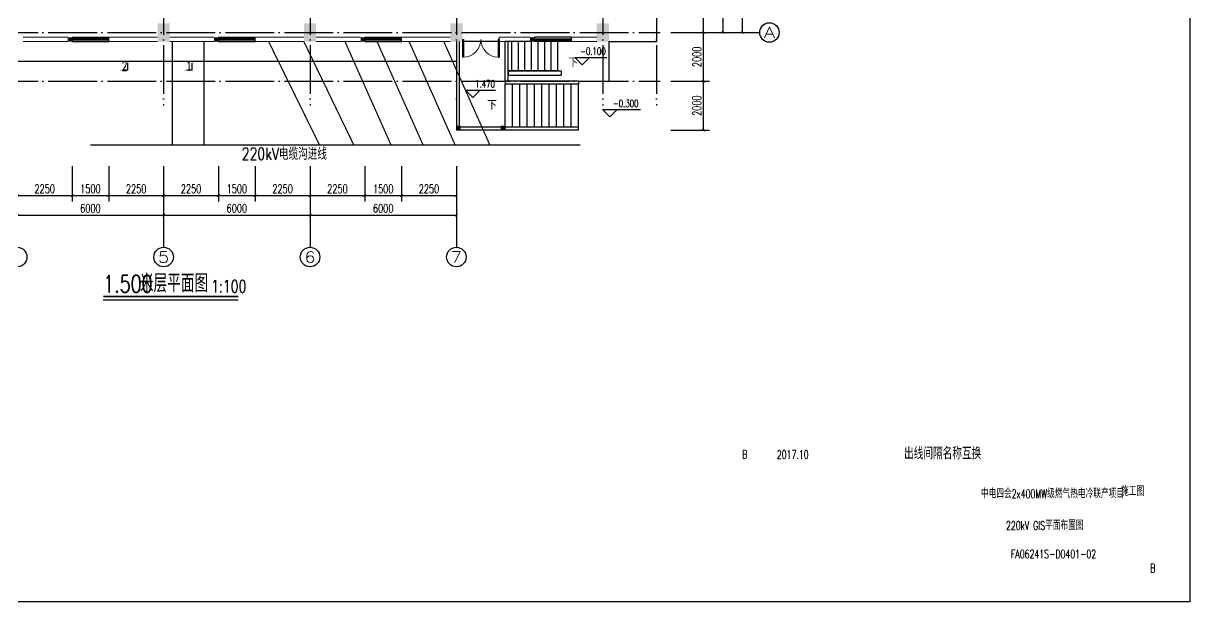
# Model space of a CAD drawing. Extents: x -61205 to 26665, y -81742 to 98141.
# Drawn here: x -24909 to 22895, y 38741 to 62445 of the extents above; entities that cross this region are included whole.
import ezdxf
from ezdxf.enums import TextEntityAlignment as Align

# ---------------------------------------------------------------- set-up
doc = ezdxf.new("R2010")
doc.units = 0
doc.header["$LTSCALE"] = 1000
doc.header["$MEASUREMENT"] = 0
for name, pattern in [('CENTER', [2, 1.25, -0.25, 0.25, -0.25]), ('DASH', [0.35, 0.25, -0.1]), ('DOTE', [2.42, 2, -0.2, 0.02, -0.2])]:
    doc.linetypes.add(name, pattern=pattern)
doc.layers.get('0').update_dxf_attribs({"linetype": 'CONTINUOUS'})
doc.layers.get('DEFPOINTS').update_dxf_attribs({"linetype": 'CONTINUOUS'})
for name, color, linetype in [('01', 7, 'CONTINUOUS'), ('08', 1, 'CONTINUOUS'), ('1', 7, 'CONTINUOUS'), ('11', 6, 'CONTINUOUS'), ('3T_WOOD', 21, 'CONTINUOUS'), ('AXIS', 3, 'CONTINUOUS'), ('AXIS_TEXT', 7, 'CONTINUOUS'), ('COLUMN', 7, 'CONTINUOUS'), ('DIM_ELEV', 3, 'CONTINUOUS'), ('DIM_SYMB', 3, 'CONTINUOUS'), ('DOTE', 7, 'CENTER'), ('G-进线', 3, 'CONTINUOUS'), ('HQ', 7, 'CONTINUOUS'), ('PUB_DIM', 3, 'CONTINUOUS'), ('PUB_TEXT', 7, 'CONTINUOUS'), ('stair', 2, 'CONTINUOUS'), ('WINDOW', 7, 'CONTINUOUS')]:
    doc.layers.add(name, color=color, linetype=linetype)
doc.layers.add('WALL', color=9, linetype='CONTINUOUS', lineweight=13)
doc.styles.add('_TCH_AXIS', font='geditxt.shx', dxfattribs={"bigfont": 'dxt.shx'})
doc.styles.add('_TCH_DIM', font='geditxt.shx', dxfattribs={"bigfont": 'dxt.shx'})
doc.styles.add('DIM_FONT', font='geditxt.shx', dxfattribs={"width": 0.7, "bigfont": 'hzfs_1.shx'})
doc.styles.add('DXT', font='geditxt.shx', dxfattribs={"width": 0.72, "bigfont": 'hzfs_1.shx'})
doc.styles.add('HZ', font='geditxt.shx', dxfattribs={"width": 0.75, "bigfont": 'hzfs_1.shx'})
doc.styles.add('intecad', font='geditxt.shx', dxfattribs={"width": 0.667, "bigfont": 'hzfs_1.shx'})
doc.dimstyles.new('_TCH_ARCH&&100', dxfattribs={"dimtxt": 350, "dimasz": 100, "dimexe": 250, "dimexo": 300, "dimgap": 100, "dimtad": 1, "dimdec": 0, "dimzin": 0, "dimdsep": 46, "dimtxsty": 'DIM_FONT', "dimblk": 'ARCHTICK', "dimcen": 0.09, "dimclrt": 7, "dimazin": 2, "dimtfac": 1, "dimtdec": 0, "dimtix": 1, "dimtmove": 2, "dimatfit": 3, "dimfxl": 1, "dimtolj": 1, "dimtzin": 0, "dimarcsym": 0})

# ---------------------------------------------------------------- blocks, each defined once
blk = doc.blocks.new('_ArchTick')
at = {"color": 0, "linetype": 'ByBlock', "const_width": 0.4}
blk.add_lwpolyline([(-0.5, -0.5), (0.5, 0.5)], dxfattribs=at)
blk = doc.blocks.new('*D250')
at = {"layer": 'AXIS', "color": 0, "lineweight": -2, "transparency": 16777216}
for p, q in [((-25159, 56596), (-25159, 54337)), ((-19159, 56596), (-19159, 54337)), ((-25159, 54587), (-19159, 54587))]:
    blk.add_line(p, q, dxfattribs=at)
at = {"layer": 'DEFPOINTS', "color": 0, "transparency": 16777216}
for p in [(-25159, 56896), (-19159, 56896), (-19159, 54587)]:
    blk.add_point(p, dxfattribs=at)
at = {"layer": 'AXIS', "color": 0, "lineweight": -2, "transparency": 16777216, "xscale": 100, "yscale": 100, "zscale": 100, "rotation": 180}
blk.add_blockref('_ArchTick', (-25159, 54587), dxfattribs=at)
at = {"layer": 'AXIS', "color": 0, "lineweight": -2, "transparency": 16777216, "xscale": 100, "yscale": 100, "zscale": 100}
blk.add_blockref('_ArchTick', (-19159, 54587), dxfattribs=at)
at = {"layer": 'AXIS', "color": 7, "transparency": 16777216, "insert": (-22159, 54862), "char_height": 350, "attachment_point": 5, "style": 'DIM_FONT'}
blk.add_mtext('\\A1;6000', dxfattribs=at)
blk = doc.blocks.new('*D251')
at = {"layer": 'AXIS', "color": 0, "lineweight": -2, "transparency": 16777216}
for p, q in [((-19159, 56596), (-19159, 54337)), ((-13159, 56596), (-13159, 54337)), ((-19159, 54587), (-13159, 54587))]:
    blk.add_line(p, q, dxfattribs=at)
at = {"layer": 'DEFPOINTS', "color": 0, "transparency": 16777216}
for p in [(-19159, 56896), (-13159, 56896), (-13159, 54587)]:
    blk.add_point(p, dxfattribs=at)
at = {"layer": 'AXIS', "color": 0, "lineweight": -2, "transparency": 16777216, "xscale": 100, "yscale": 100, "zscale": 100, "rotation": 180}
blk.add_blockref('_ArchTick', (-19159, 54587), dxfattribs=at)
at = {"layer": 'AXIS', "color": 0, "lineweight": -2, "transparency": 16777216, "xscale": 100, "yscale": 100, "zscale": 100}
blk.add_blockref('_ArchTick', (-13159, 54587), dxfattribs=at)
at = {"layer": 'AXIS', "color": 7, "transparency": 16777216, "insert": (-16159, 54862), "char_height": 350, "attachment_point": 5, "style": 'DIM_FONT'}
blk.add_mtext('\\A1;6000', dxfattribs=at)
blk = doc.blocks.new('*D252')
at = {"layer": 'AXIS', "color": 0, "lineweight": -2, "transparency": 16777216}
for p, q in [((-13159, 56596), (-13159, 54337)), ((-7159, 56596), (-7159, 54337)), ((-13159, 54587), (-7159, 54587))]:
    blk.add_line(p, q, dxfattribs=at)
at = {"layer": 'DEFPOINTS', "color": 0, "transparency": 16777216}
for p in [(-13159, 56896), (-7159, 56896), (-7159, 54587)]:
    blk.add_point(p, dxfattribs=at)
at = {"layer": 'AXIS', "color": 0, "lineweight": -2, "transparency": 16777216, "xscale": 100, "yscale": 100, "zscale": 100, "rotation": 180}
blk.add_blockref('_ArchTick', (-13159, 54587), dxfattribs=at)
at = {"layer": 'AXIS', "color": 0, "lineweight": -2, "transparency": 16777216, "xscale": 100, "yscale": 100, "zscale": 100}
blk.add_blockref('_ArchTick', (-7159, 54587), dxfattribs=at)
at = {"layer": 'AXIS', "color": 7, "transparency": 16777216, "insert": (-10159, 54862), "char_height": 350, "attachment_point": 5, "style": 'DIM_FONT'}
blk.add_mtext('\\A1;6000', dxfattribs=at)
blk = doc.blocks.new('*D262')
at = {"layer": 'AXIS', "color": 0, "lineweight": -2, "transparency": 16777216}
for p, q in [((1631, 60070), (3221, 60070)), ((2971, 58070), (2971, 60070)), ((1631, 58070), (3221, 58070))]:
    blk.add_line(p, q, dxfattribs=at)
at = {"layer": 'DEFPOINTS', "color": 0, "transparency": 16777216}
for p in [(1331, 60070), (2971, 60070), (1331, 58070)]:
    blk.add_point(p, dxfattribs=at)
at = {"layer": 'AXIS', "color": 0, "lineweight": -2, "transparency": 16777216, "xscale": 100, "yscale": 100, "zscale": 100}
for p, rotation in [((2971, 60070), 90), ((2971, 58070), 270)]:
    blk.add_blockref('_ArchTick', p, dxfattribs=dict(at, rotation=rotation))
at = {"layer": 'AXIS', "color": 7, "transparency": 16777216, "insert": (2696, 59070), "char_height": 350, "attachment_point": 5, "rotation": 90, "style": 'DIM_FONT'}
blk.add_mtext('\\A1;2000', dxfattribs=at)
blk = doc.blocks.new('*D263')
at = {"layer": 'AXIS', "color": 0, "lineweight": -2, "transparency": 16777216}
for p, q in [((1631, 62070), (3221, 62070)), ((2971, 60070), (2971, 62070)), ((1631, 60070), (3221, 60070))]:
    blk.add_line(p, q, dxfattribs=at)
at = {"layer": 'DEFPOINTS', "color": 0, "transparency": 16777216}
for p in [(1331, 62070), (2971, 62070), (1331, 60070)]:
    blk.add_point(p, dxfattribs=at)
at = {"layer": 'AXIS', "color": 0, "lineweight": -2, "transparency": 16777216, "xscale": 100, "yscale": 100, "zscale": 100}
for p, rotation in [((2971, 62070), 90), ((2971, 60070), 270)]:
    blk.add_blockref('_ArchTick', p, dxfattribs=dict(at, rotation=rotation))
at = {"layer": 'AXIS', "color": 7, "transparency": 16777216, "insert": (2696, 61070), "char_height": 350, "attachment_point": 5, "rotation": 90, "style": 'DIM_FONT'}
blk.add_mtext('\\A1;2000', dxfattribs=at)
blk = doc.blocks.new('*D264')
at = {"layer": 'AXIS', "color": 0, "lineweight": -2, "transparency": 16777216}
for p, q in [((1631, 65770), (3221, 65770)), ((2971, 62070), (2971, 65770)), ((1631, 62070), (3221, 62070))]:
    blk.add_line(p, q, dxfattribs=at)
at = {"layer": 'DEFPOINTS', "color": 0, "transparency": 16777216}
for p in [(1331, 65770), (2971, 65770), (1331, 62070)]:
    blk.add_point(p, dxfattribs=at)
at = {"layer": 'AXIS', "color": 0, "lineweight": -2, "transparency": 16777216, "xscale": 100, "yscale": 100, "zscale": 100}
for p, rotation in [((2971, 65770), 90), ((2971, 62070), 270)]:
    blk.add_blockref('_ArchTick', p, dxfattribs=dict(at, rotation=rotation))
at = {"layer": 'AXIS', "color": 7, "transparency": 16777216, "insert": (2696, 63920), "char_height": 350, "attachment_point": 5, "rotation": 90, "style": 'DIM_FONT'}
blk.add_mtext('\\A1;3700', dxfattribs=at)
blk = doc.blocks.new('*D268')
at = {"layer": 'AXIS', "color": 0, "lineweight": -2, "transparency": 16777216}
for p, q in [((2777, 73070), (4021, 73070)), ((3771, 62070), (3771, 73070)), ((2777, 62070), (4021, 62070))]:
    blk.add_line(p, q, dxfattribs=at)
at = {"layer": 'DEFPOINTS', "color": 0, "transparency": 16777216}
for p in [(2477, 73070), (3771, 73070), (2477, 62070)]:
    blk.add_point(p, dxfattribs=at)
at = {"layer": 'AXIS', "color": 0, "lineweight": -2, "transparency": 16777216, "xscale": 100, "yscale": 100, "zscale": 100}
for p, rotation in [((3771, 73070), 90), ((3771, 62070), 270)]:
    blk.add_blockref('_ArchTick', p, dxfattribs=dict(at, rotation=rotation))
at = {"layer": 'AXIS', "color": 7, "transparency": 16777216, "insert": (3496, 67570), "char_height": 350, "attachment_point": 5, "rotation": 90, "style": 'DIM_FONT'}
blk.add_mtext('\\A1;11000', dxfattribs=at)
blk = doc.blocks.new('*D285')
at = {"layer": 'AXIS', "color": 0, "lineweight": -2, "transparency": 16777216}
for p, q in [((-25159, 56596), (-25159, 55137)), ((-22909, 56596), (-22909, 55137)), ((-25159, 55387), (-22909, 55387))]:
    blk.add_line(p, q, dxfattribs=at)
at = {"layer": 'DEFPOINTS', "color": 0, "transparency": 16777216}
for p in [(-25159, 56896), (-22909, 56896), (-22909, 55387)]:
    blk.add_point(p, dxfattribs=at)
at = {"layer": 'AXIS', "color": 0, "lineweight": -2, "transparency": 16777216, "xscale": 100, "yscale": 100, "zscale": 100, "rotation": 180}
blk.add_blockref('_ArchTick', (-25159, 55387), dxfattribs=at)
at = {"layer": 'AXIS', "color": 0, "lineweight": -2, "transparency": 16777216, "xscale": 100, "yscale": 100, "zscale": 100}
blk.add_blockref('_ArchTick', (-22909, 55387), dxfattribs=at)
at = {"layer": 'AXIS', "color": 7, "transparency": 16777216, "insert": (-24034, 55662), "char_height": 350, "attachment_point": 5, "style": 'DIM_FONT'}
blk.add_mtext('\\A1;2250', dxfattribs=at)
blk = doc.blocks.new('*D286')
at = {"layer": 'AXIS', "color": 0, "lineweight": -2, "transparency": 16777216}
for p, q in [((-22909, 56596), (-22909, 55137)), ((-21409, 56596), (-21409, 55137)), ((-22909, 55387), (-21409, 55387))]:
    blk.add_line(p, q, dxfattribs=at)
at = {"layer": 'DEFPOINTS', "color": 0, "transparency": 16777216}
for p in [(-22909, 56896), (-21409, 56896), (-21409, 55387)]:
    blk.add_point(p, dxfattribs=at)
at = {"layer": 'AXIS', "color": 0, "lineweight": -2, "transparency": 16777216, "xscale": 100, "yscale": 100, "zscale": 100, "rotation": 180}
blk.add_blockref('_ArchTick', (-22909, 55387), dxfattribs=at)
at = {"layer": 'AXIS', "color": 0, "lineweight": -2, "transparency": 16777216, "xscale": 100, "yscale": 100, "zscale": 100}
blk.add_blockref('_ArchTick', (-21409, 55387), dxfattribs=at)
at = {"layer": 'AXIS', "color": 7, "transparency": 16777216, "insert": (-22159, 55662), "char_height": 350, "attachment_point": 5, "style": 'DIM_FONT'}
blk.add_mtext('\\A1;1500', dxfattribs=at)
blk = doc.blocks.new('*D287')
at = {"layer": 'AXIS', "color": 0, "lineweight": -2, "transparency": 16777216}
for p, q in [((-21409, 56596), (-21409, 55137)), ((-19159, 56596), (-19159, 55137)), ((-21409, 55387), (-19159, 55387))]:
    blk.add_line(p, q, dxfattribs=at)
at = {"layer": 'DEFPOINTS', "color": 0, "transparency": 16777216}
for p in [(-21409, 56896), (-19159, 56896), (-19159, 55387)]:
    blk.add_point(p, dxfattribs=at)
at = {"layer": 'AXIS', "color": 0, "lineweight": -2, "transparency": 16777216, "xscale": 100, "yscale": 100, "zscale": 100, "rotation": 180}
blk.add_blockref('_ArchTick', (-21409, 55387), dxfattribs=at)
at = {"layer": 'AXIS', "color": 0, "lineweight": -2, "transparency": 16777216, "xscale": 100, "yscale": 100, "zscale": 100}
blk.add_blockref('_ArchTick', (-19159, 55387), dxfattribs=at)
at = {"layer": 'AXIS', "color": 7, "transparency": 16777216, "insert": (-20284, 55662), "char_height": 350, "attachment_point": 5, "style": 'DIM_FONT'}
blk.add_mtext('\\A1;2250', dxfattribs=at)
blk = doc.blocks.new('*D288')
at = {"layer": 'AXIS', "color": 0, "lineweight": -2, "transparency": 16777216}
for p, q in [((-19159, 56596), (-19159, 55137)), ((-16909, 56596), (-16909, 55137)), ((-19159, 55387), (-16909, 55387))]:
    blk.add_line(p, q, dxfattribs=at)
at = {"layer": 'DEFPOINTS', "color": 0, "transparency": 16777216}
for p in [(-19159, 56896), (-16909, 56896), (-16909, 55387)]:
    blk.add_point(p, dxfattribs=at)
at = {"layer": 'AXIS', "color": 0, "lineweight": -2, "transparency": 16777216, "xscale": 100, "yscale": 100, "zscale": 100, "rotation": 180}
blk.add_blockref('_ArchTick', (-19159, 55387), dxfattribs=at)
at = {"layer": 'AXIS', "color": 0, "lineweight": -2, "transparency": 16777216, "xscale": 100, "yscale": 100, "zscale": 100}
blk.add_blockref('_ArchTick', (-16909, 55387), dxfattribs=at)
at = {"layer": 'AXIS', "color": 7, "transparency": 16777216, "insert": (-18034, 55662), "char_height": 350, "attachment_point": 5, "style": 'DIM_FONT'}
blk.add_mtext('\\A1;2250', dxfattribs=at)
blk = doc.blocks.new('*D289')
at = {"layer": 'AXIS', "color": 0, "lineweight": -2, "transparency": 16777216}
for p, q in [((-16909, 56596), (-16909, 55137)), ((-15409, 56596), (-15409, 55137)), ((-16909, 55387), (-15409, 55387))]:
    blk.add_line(p, q, dxfattribs=at)
at = {"layer": 'DEFPOINTS', "color": 0, "transparency": 16777216}
for p in [(-16909, 56896), (-15409, 56896), (-15409, 55387)]:
    blk.add_point(p, dxfattribs=at)
at = {"layer": 'AXIS', "color": 0, "lineweight": -2, "transparency": 16777216, "xscale": 100, "yscale": 100, "zscale": 100, "rotation": 180}
blk.add_blockref('_ArchTick', (-16909, 55387), dxfattribs=at)
at = {"layer": 'AXIS', "color": 0, "lineweight": -2, "transparency": 16777216, "xscale": 100, "yscale": 100, "zscale": 100}
blk.add_blockref('_ArchTick', (-15409, 55387), dxfattribs=at)
at = {"layer": 'AXIS', "color": 7, "transparency": 16777216, "insert": (-16159, 55662), "char_height": 350, "attachment_point": 5, "style": 'DIM_FONT'}
blk.add_mtext('\\A1;1500', dxfattribs=at)
blk = doc.blocks.new('*D290')
at = {"layer": 'AXIS', "color": 0, "lineweight": -2, "transparency": 16777216}
for p, q in [((-15409, 56596), (-15409, 55137)), ((-13159, 56596), (-13159, 55137)), ((-15409, 55387), (-13159, 55387))]:
    blk.add_line(p, q, dxfattribs=at)
at = {"layer": 'DEFPOINTS', "color": 0, "transparency": 16777216}
for p in [(-15409, 56896), (-13159, 56896), (-13159, 55387)]:
    blk.add_point(p, dxfattribs=at)
at = {"layer": 'AXIS', "color": 0, "lineweight": -2, "transparency": 16777216, "xscale": 100, "yscale": 100, "zscale": 100, "rotation": 180}
blk.add_blockref('_ArchTick', (-15409, 55387), dxfattribs=at)
at = {"layer": 'AXIS', "color": 0, "lineweight": -2, "transparency": 16777216, "xscale": 100, "yscale": 100, "zscale": 100}
blk.add_blockref('_ArchTick', (-13159, 55387), dxfattribs=at)
at = {"layer": 'AXIS', "color": 7, "transparency": 16777216, "insert": (-14284, 55662), "char_height": 350, "attachment_point": 5, "style": 'DIM_FONT'}
blk.add_mtext('\\A1;2250', dxfattribs=at)
blk = doc.blocks.new('*D291')
at = {"layer": 'AXIS', "color": 0, "lineweight": -2, "transparency": 16777216}
for p, q in [((-13159, 56596), (-13159, 55137)), ((-10909, 56596), (-10909, 55137)), ((-13159, 55387), (-10909, 55387))]:
    blk.add_line(p, q, dxfattribs=at)
at = {"layer": 'DEFPOINTS', "color": 0, "transparency": 16777216}
for p in [(-13159, 56896), (-10909, 56896), (-10909, 55387)]:
    blk.add_point(p, dxfattribs=at)
at = {"layer": 'AXIS', "color": 0, "lineweight": -2, "transparency": 16777216, "xscale": 100, "yscale": 100, "zscale": 100, "rotation": 180}
blk.add_blockref('_ArchTick', (-13159, 55387), dxfattribs=at)
at = {"layer": 'AXIS', "color": 0, "lineweight": -2, "transparency": 16777216, "xscale": 100, "yscale": 100, "zscale": 100}
blk.add_blockref('_ArchTick', (-10909, 55387), dxfattribs=at)
at = {"layer": 'AXIS', "color": 7, "transparency": 16777216, "insert": (-12034, 55662), "char_height": 350, "attachment_point": 5, "style": 'DIM_FONT'}
blk.add_mtext('\\A1;2250', dxfattribs=at)
blk = doc.blocks.new('*D292')
at = {"layer": 'AXIS', "color": 0, "lineweight": -2, "transparency": 16777216}
for p, q in [((-10909, 56596), (-10909, 55137)), ((-9409, 56596), (-9409, 55137)), ((-10909, 55387), (-9409, 55387))]:
    blk.add_line(p, q, dxfattribs=at)
at = {"layer": 'DEFPOINTS', "color": 0, "transparency": 16777216}
for p in [(-10909, 56896), (-9409, 56896), (-9409, 55387)]:
    blk.add_point(p, dxfattribs=at)
at = {"layer": 'AXIS', "color": 0, "lineweight": -2, "transparency": 16777216, "xscale": 100, "yscale": 100, "zscale": 100, "rotation": 180}
blk.add_blockref('_ArchTick', (-10909, 55387), dxfattribs=at)
at = {"layer": 'AXIS', "color": 0, "lineweight": -2, "transparency": 16777216, "xscale": 100, "yscale": 100, "zscale": 100}
blk.add_blockref('_ArchTick', (-9409, 55387), dxfattribs=at)
at = {"layer": 'AXIS', "color": 7, "transparency": 16777216, "insert": (-10159, 55662), "char_height": 350, "attachment_point": 5, "style": 'DIM_FONT'}
blk.add_mtext('\\A1;1500', dxfattribs=at)
blk = doc.blocks.new('*D293')
at = {"layer": 'AXIS', "color": 0, "lineweight": -2, "transparency": 16777216}
for p, q in [((-9409, 56596), (-9409, 55137)), ((-7159, 56596), (-7159, 55137)), ((-9409, 55387), (-7159, 55387))]:
    blk.add_line(p, q, dxfattribs=at)
at = {"layer": 'DEFPOINTS', "color": 0, "transparency": 16777216}
for p in [(-9409, 56896), (-7159, 56896), (-7159, 55387)]:
    blk.add_point(p, dxfattribs=at)
at = {"layer": 'AXIS', "color": 0, "lineweight": -2, "transparency": 16777216, "xscale": 100, "yscale": 100, "zscale": 100, "rotation": 180}
blk.add_blockref('_ArchTick', (-9409, 55387), dxfattribs=at)
at = {"layer": 'AXIS', "color": 0, "lineweight": -2, "transparency": 16777216, "xscale": 100, "yscale": 100, "zscale": 100}
blk.add_blockref('_ArchTick', (-7159, 55387), dxfattribs=at)
at = {"layer": 'AXIS', "color": 7, "transparency": 16777216, "insert": (-8284, 55662), "char_height": 350, "attachment_point": 5, "style": 'DIM_FONT'}
blk.add_mtext('\\A1;2250', dxfattribs=at)
blk = doc.blocks.new('*D295')
at = {"layer": 'AXIS', "color": 0, "lineweight": -2, "transparency": 16777216}
for p, q in [((3577, 79070), (4821, 79070)), ((4571, 62070), (4571, 79070)), ((3577, 62070), (4821, 62070))]:
    blk.add_line(p, q, dxfattribs=at)
at = {"layer": 'DEFPOINTS', "color": 0, "transparency": 16777216}
for p in [(3277, 79070), (4571, 79070), (3277, 62070)]:
    blk.add_point(p, dxfattribs=at)
at = {"layer": 'AXIS', "color": 0, "lineweight": -2, "transparency": 16777216, "xscale": 100, "yscale": 100, "zscale": 100}
for p, rotation in [((4571, 79070), 90), ((4571, 62070), 270)]:
    blk.add_blockref('_ArchTick', p, dxfattribs=dict(at, rotation=rotation))
at = {"layer": 'AXIS', "color": 7, "transparency": 16777216, "insert": (4296, 70570), "char_height": 350, "attachment_point": 5, "rotation": 90, "style": 'DIM_FONT'}
blk.add_mtext('\\A1;17000', dxfattribs=at)
blk = doc.blocks.new('_FZH')
blk.add_solid([(-0.5, -0.5), (0.5, -0.5), (-0.5, 0.5), (0.5, 0.5)])
blk = doc.blocks.new('$DorLib2D$00000002')
for p, q in [((-0.5, 0), (-0.5, 0.4875)), ((-0.475, 0.4875), (-0.5, 0.4875)), ((-0.475, 0), (-0.475, 0.4875)), ((0.475, 0), (0.475, 0.4875)), ((0.475, 0.4875), (0.5, 0.4875)), ((0.5, 0), (0.5, 0.4875)), ((-0.5, 0), (-0.475, 0)), ((0.5, 0), (0.475, 0))]:
    blk.add_line(p, q)
at = {"lineweight": 13}
for centre, start, end in [((-0.4875, 0), 0, 88.53072), ((0.4875, 0), 91.46928, 180)]:
    blk.add_arc(centre, 0.4875, start, end, dxfattribs=at)
blk = doc.blocks.new('$WINLIB2D$00000001')
at = {"color": 0}
for points in [[(-0.5, 0.5), (-0.5, -0.5)], [(-0.5, 0.5), (0.5, 0.5)], [(0.5, -0.5), (0.5, 0.5)], [(0.5, 0.167), (-0.5, 0.167)], [(0.5, -0.167), (-0.5, -0.167)], [(-0.5, -0.5), (0.5, -0.5)]]:
    blk.add_lwpolyline(points, dxfattribs=at)

msp = doc.modelspace()

# ---------------------------------------------------------------- linework, layer by layer
msp.add_lwpolyline([(-61205.436, 98140.793), (22894.564, 98140.793), (22894.564, 38740.793), (-61205.436, 38740.793)], close=True)
msp.add_lwpolyline([(-22160.594, 57463.835), (-2080.453, 57463.835)])
at = {"layer": '01'}
for p, q in [((1041.046, 73069.683), (1041.046, 61694.683)), ((-5158.954, 60069.683), (-5158.954, 61694.683)), ((-5038.954, 60069.683), (-5038.954, 61694.683)), ((-908.954, 61694.683), (-908.954, 60069.683)), ((-908.954, 61694.683), (1041.046, 61694.683)), ((-2158.954, 60069.683), (-908.954, 60069.683))]:
    msp.add_line(p, q, dxfattribs=at)
at = {"layer": '08', "color": 7}
for p, q in [((-20620.278, 60525.812, -0.001), (-20620.278, 60819.749, 0.014)), ((-17984.763, 60525.812, -0.001), (-17984.763, 60819.749, 0.014)), ((-20620.278, 60525.812, -0.001), (-20801.279, 60525.812, -0.001)), ((-17984.763, 60525.812, -0.001), (-18165.764, 60525.812, -0.001))]:
    msp.add_line(p, q, dxfattribs=at)
for points in [[(-20801.279, 60550.812, -0.001), (-20801.279, 60500.812, -0.001), (-20951.279, 60525.812, -0.001)], [(-18165.764, 60550.812, -0.001), (-18165.764, 60500.812, -0.001), (-18315.764, 60525.812, -0.001)]]:
    msp.add_solid(points, dxfattribs=at)
at = {"layer": '3T_WOOD'}
msp.add_lwpolyline([(-34658.954, 60894.683), (-7158.954, 60894.683)], dxfattribs=at)
at = {"layer": 'AXIS'}
for p, q in [((2316.192, 62069.683), (5270.656, 62069.683)), ((-19158.954, 56309.602), (-19158.954, 53263.789)), ((-13158.954, 56309.602), (-13158.954, 53263.789)), ((-7158.954, 56309.602), (-7158.954, 53263.789))]:
    msp.add_line(p, q, dxfattribs=at)
for centre in [(5670.656, 62069.683), (-25158.954, 52863.789), (-19158.954, 52863.789), (-13158.954, 52863.789), (-7158.954, 52863.789)]:
    msp.add_circle(centre, 400, dxfattribs=at)
at = {"layer": 'DIM_ELEV'}
for p, q in [((-2001.388, 60746.165), (-2301.388, 61046.165)), ((-2301.388, 61046.165), (-993.743, 61046.165)), ((-2001.388, 60746.165), (-1701.388, 61046.165)), ((-6486.68, 59408.544), (-6786.68, 59708.544)), ((-6786.68, 59708.544), (-5558.995, 59708.544)), ((-6486.68, 59408.544), (-6186.68, 59708.544)), ((-875.012, 58607.587), (-1175.012, 58907.587)), ((-1175.012, 58907.587), (389.988, 58907.587)), ((-875.012, 58607.587), (-575.012, 58907.587))]:
    msp.add_line(p, q, dxfattribs=at)
at = {"layer": 'DIM_SYMB'}
for points in [[(-2680.296, 61094.683, 0, 0, 0), (-4048.954, 61094.683, 80, 0, 0), (-4348.954, 61094.683, 0, 0, 0)], [(-5607.53, 59082.706, 0, 0, 0), (-4286.481, 59082.706, 80, 0, 0), (-3986.481, 59082.706, 0, 0, 0)]]:
    msp.add_lwpolyline(points, format="xyseb", dxfattribs=at)
at = {"layer": 'DIM_SYMB', "const_width": 70}
msp.add_lwpolyline([(-21635.038, 51247.146), (-16100.688, 51247.146)], dxfattribs=at)
at = {"layer": 'DIM_SYMB'}
msp.add_lwpolyline([(-21635.038, 51107.146), (-16100.688, 51107.146)], dxfattribs=at)
at = {"layer": 'DOTE', "linetype": 'DOTE'}
for p, q in [((-19158.954, 80914.722), (-19158.954, 59072.16)), ((-13158.954, 80914.722), (-13158.954, 59072.16)), ((-7158.954, 80914.722), (-7158.954, 59072.16)), ((-1158.954, 80914.722), (-1158.954, 59072.16)), ((1041.046, 80914.722), (1041.046, 59072.16)), ((-45665.786, 62069.683), (1197.467, 62069.683)), ((-45665.786, 60069.683), (1197.467, 60069.683))]:
    msp.add_line(p, q, dxfattribs=at)
at = {"layer": 'G-进线', "linetype": 'DASH', "const_width": 50}
for points in [[(-18803.206, 57463.835), (-18803.206, 61694.683)], [(-17503.206, 57463.835), (-17503.206, 61694.683)], [(-14854.471, 61694.683), (-12772.261, 57463.835)], [(-13410.737, 61694.683), (-11366.957, 57463.835)], [(-11724.448, 61694.683), (-9840.752, 57463.835)], [(-10410.884, 61694.683), (-8527.189, 57463.835)], [(-9097.32, 61694.683), (-7213.625, 57463.835)], [(-7674.293, 61694.683), (-5790.598, 57463.835)]]:
    msp.add_lwpolyline(points, dxfattribs=at)
at = {"layer": 'HQ'}
for p, q in [((-7158.954, 61694.683), (-7158.954, 58069.683)), ((-7038.954, 61694.683), (-7038.954, 58189.683)), ((-4858.954, 58069.683), (-7158.954, 58069.683)), ((-4858.954, 58189.683), (-7038.954, 58189.683))]:
    msp.add_line(p, q, dxfattribs=at)
at = {"layer": 'stair'}
for p, q in [((-4138.954, 61694.683), (-5158.954, 61694.683)), ((-4888.954, 60494.683), (-4888.954, 61694.683)), ((-4618.954, 60494.683), (-4618.954, 61694.683)), ((-4348.954, 60494.683), (-4348.954, 61694.683)), ((-4078.954, 60494.683), (-4078.954, 61694.683)), ((-2998.954, 61694.683), (-3958.954, 61694.683)), ((-3808.954, 60494.683), (-3808.954, 61694.683)), ((-3538.954, 60494.683), (-3538.954, 61694.683)), ((-3268.954, 60494.683), (-3268.954, 61694.683)), ((-2998.954, 60494.683), (-2998.954, 61694.683)), ((-2998.954, 60494.683), (-5038.954, 60494.683)), ((-5038.954, 60494.683), (-2869.131, 60494.683)), ((-5038.954, 60494.683), (-5038.954, 60314.683)), ((-5038.954, 60314.683), (-2869.131, 60314.683)), ((-2869.131, 60494.683), (-2869.131, 60314.683)), ((-2158.954, 60069.683), (-5158.954, 60069.683)), ((-5158.954, 60069.683), (-5158.954, 59949.683)), ((-2158.954, 59949.683), (-5158.954, 59949.683)), ((-5158.954, 58189.683), (-5158.954, 59949.683)), ((-4858.954, 58189.683), (-4858.954, 59949.683)), ((-4558.954, 58189.683), (-4558.954, 59949.683)), ((-4258.954, 58189.683), (-4258.954, 59949.683)), ((-3958.954, 58189.683), (-3958.954, 59949.683)), ((-3658.954, 58189.683), (-3658.954, 59949.683)), ((-3358.954, 58189.683), (-3358.954, 59949.683)), ((-3058.954, 58189.683), (-3058.954, 59949.683)), ((-2758.954, 58189.683), (-2758.954, 59949.683)), ((-2458.954, 58189.683), (-2458.954, 59949.683)), ((-2158.954, 60069.683), (-2158.954, 59949.683)), ((-2158.954, 58189.683), (-2158.954, 59949.683)), ((-5158.954, 58069.683), (-5158.954, 58189.683)), ((-2158.954, 58189.683), (-5158.954, 58189.683)), ((-2158.954, 58069.683), (-5158.954, 58069.683)), ((-2158.954, 58069.683), (-2158.954, 58189.683))]:
    msp.add_line(p, q, dxfattribs=at)
at = {"layer": 'WALL'}
for p, q in [((-23088.954, 61874.683), (-24908.954, 61874.683)), ((-23088.954, 61694.683), (-24908.954, 61694.683)), ((-19408.954, 61874.683), (-21408.954, 61874.683)), ((-21408.954, 61874.683), (-21408.954, 61694.683)), ((-21408.954, 61694.683), (-19408.954, 61694.683)), ((-17088.954, 61874.683), (-18908.954, 61874.683)), ((-17088.954, 61694.683), (-18908.954, 61694.683)), ((-13408.954, 61874.683), (-15408.954, 61874.683)), ((-15408.954, 61874.683), (-15408.954, 61694.683)), ((-15408.954, 61694.683), (-13408.954, 61694.683)), ((-11088.954, 61874.683), (-12908.954, 61874.683)), ((-11088.954, 61694.683), (-12908.954, 61694.683)), ((-7408.954, 61874.683), (-9408.954, 61874.683)), ((-9408.954, 61874.683), (-9408.954, 61694.683)), ((-9408.954, 61694.683), (-7408.954, 61694.683)), ((-4138.954, 61874.683), (-5408.954, 61874.683)), ((-5408.954, 61874.683), (-5408.954, 61694.683)), ((-5408.954, 61694.683), (-4138.954, 61694.683)), ((-1408.954, 61874.683), (-2458.954, 61874.683)), ((-2458.954, 61874.683), (-2458.954, 61694.683)), ((-2458.954, 61694.683), (-1408.954, 61694.683))]:
    msp.add_line(p, q, dxfattribs=at)
at = {"layer": 'WINDOW', "linetype": 'DOTE'}
msp.add_line((-5408.954, 61694.683), (-6908.954, 61694.683), dxfattribs=at)

# ---------------------------------------------------------------- block references
at = {"layer": 'COLUMN', "linetype": 'DOTE', "xscale": 500, "yscale": 750, "zscale": 750}
for p in [(-19158.954, 62069.683), (-13158.954, 62069.683), (-7158.954, 62069.683), (-1158.954, 62069.683)]:
    msp.add_blockref('_FZH', p, dxfattribs=at)
at = {"layer": 'COLUMN', "xscale": 180, "yscale": 180, "zscale": 180}
for p in [(-22998.954, 61784.683), (-16998.954, 61784.683), (-10998.954, 61784.683), (-4048.954, 61784.683), (-7068.954, 58159.683), (-5248.954, 58159.683)]:
    msp.add_blockref('_FZH', p, dxfattribs=at)
at = {"layer": 'WINDOW', "yscale": -180, "rotation": 180}
for p, xscale, zscale in [((-22158.954, 61784.683), -1500, -1500), ((-16158.954, 61784.683), -1500, -1500), ((-10158.954, 61784.683), -1500, -1500), ((-3208.954, 61784.683), 1500, 1500)]:
    msp.add_blockref('$WINLIB2D$00000001', p, dxfattribs=dict(at, xscale=xscale, zscale=zscale))
at = {"layer": 'WINDOW', "linetype": 'DOTE', "xscale": -1500, "yscale": 1500, "zscale": -1500, "rotation": 180}
msp.add_blockref('$DorLib2D$00000002', (-6158.954, 61784.683), dxfattribs=at)

# ---------------------------------------------------------------- texts
at = {"layer": '1', "color": 7, "linetype": 'Continuous', "style": 'DXT', "width": 0.72}
msp.add_text('出线间隔名称互换', height=500, dxfattribs=at).set_placement((11187.278, 44571.956))
at = {"layer": '11', "style": 'intecad'}
for s, height, width, p in [('2', 391.584, 0.7, (-20879.306, 60499.308, -0.009)), ('1', 391.584, 0.7, (-18243.791, 60499.308, -0.009)), ('B', 350, 0.667, (4550.415, 44605.662)), ('2017.10', 350, 0.667, (5975.72, 44595.193)), ('中电四会2x400MW级燃气热电冷联产项目', 350, 0.667, (14339.554, 42985.072)), ('施工图 ', 350, 0.667, (20085.266, 43083.262)), ('220kV GIS平面布置图', 350, 0.667, (15367.302, 41684.512)), ('FA06241S-D0401-02', 350, 0.667, (15570.56, 40519.932)), ('B', 350, 0.667, (21279.695, 39938.798))]:
    msp.add_text(s, height=height, dxfattribs=dict(at, width=width)).set_placement(p)
at = {"layer": 'AXIS_TEXT', "style": '_TCH_AXIS', "width": 1.764706}
for s, p, p2 in [('A', (5444.382, 61843.409), (5896.93, 61843.409)), ('5', (-19385.228, 52637.515), (-18932.68, 52637.515)), ('6', (-13385.228, 52637.515), (-12932.68, 52637.515)), ('7', (-7385.228, 52637.515), (-6932.68, 52637.515))]:
    msp.add_text(s, height=452.548, dxfattribs=at).set_placement(p, p2, align=Align.FIT)
at = {"layer": 'PUB_DIM', "color": 0, "style": 'HZ', "width": 0.75}
msp.add_text('220kV电缆沟进线', height=500, dxfattribs=at).set_placement((-14213.12, 57123.726), align=Align.MIDDLE)
at = {"layer": 'PUB_TEXT'}
for s, height, style, width, p in [('-0.100', 297.5, '_TCH_DIM', 0.705882, (-2083.743, 61151.165)), ('1.470', 297.5, '_TCH_DIM', 0.705882, (-6388.995, 59813.544)), ('-0.300', 297.5, '_TCH_DIM', 0.705882, (-740.012, 59012.587)), ('1.500', 700, 'HZ', 0.75, (-21635.038, 51416.91)), ('米层平面图', 744.0945, 'HZ', 0.75, (-20130.038, 51416.91)), ('1:100', 500, 'HZ', 0.75, (-17213.188, 51416.91))]:
    msp.add_text(s, height=height, dxfattribs=dict(at, style=style, width=width)).set_placement(p)
at = {"layer": 'PUB_TEXT', "style": '_TCH_DIM'}
for p in [(-2575.296, 60647.048), (-5902.423, 58907.706)]:
    msp.add_text('下', height=337.589, dxfattribs=at).set_placement(p)

# ---------------------------------------------------------------- dimensions: what is measured, and where the dimension line sits
at = {"layer": 'AXIS'}
for p1, p2, distance, text, picture, middle in [((3276.688, 62069.683), (3276.688, 79069.683), -1293.968, '17000', '*D295', (4295.656, 70569.683)), ((2476.688, 62069.683), (2476.688, 73069.683), -1293.968, '11000', '*D268', (3495.656, 67569.683)), ((1331.451, 62069.683), (1331.451, 65769.683), -1639.205, '3700', '*D264', (2695.656, 63919.683)), ((1331.451, 60069.683), (1331.451, 62069.683), -1639.205, '2000', '*D263', (2695.656, 61069.683)), ((1331.451, 58069.683), (1331.451, 60069.683), -1639.205, '2000', '*D262', (2695.656, 59069.683)), ((-25158.954, 56895.949), (-19158.954, 56895.949), -2309.36, '6000', '*D250', (-22158.954, 54861.588)), ((-25158.954, 56895.949), (-22908.954, 56895.949), -1509.36, '2250', '*D285', (-24033.954, 55661.588)), ((-22908.954, 56895.949), (-21408.954, 56895.949), -1509.36, '1500', '*D286', (-22158.954, 55661.588)), ((-21408.954, 56895.949), (-19158.954, 56895.949), -1509.36, '2250', '*D287', (-20283.954, 55661.588)), ((-19158.954, 56895.949), (-13158.954, 56895.949), -2309.36, '6000', '*D251', (-16158.954, 54861.588)), ((-19158.954, 56895.949), (-16908.954, 56895.949), -1509.36, '2250', '*D288', (-18033.954, 55661.588)), ((-16908.954, 56895.949), (-15408.954, 56895.949), -1509.36, '1500', '*D289', (-16158.954, 55661.588)), ((-15408.954, 56895.949), (-13158.954, 56895.949), -1509.36, '2250', '*D290', (-14283.954, 55661.588)), ((-13158.954, 56895.949), (-7158.954, 56895.949), -2309.36, '6000', '*D252', (-10158.954, 54861.588)), ((-13158.954, 56895.949), (-10908.954, 56895.949), -1509.36, '2250', '*D291', (-12033.954, 55661.588)), ((-10908.954, 56895.949), (-9408.954, 56895.949), -1509.36, '1500', '*D292', (-10158.954, 55661.588)), ((-9408.954, 56895.949), (-7158.954, 56895.949), -1509.36, '2250', '*D293', (-8283.954, 55661.588))]:
    dim = msp.add_aligned_dim(p1=p1, p2=p2, distance=distance, text=text, dimstyle='_TCH_ARCH&&100', dxfattribs=at)
    dim.commit()
    dim.dimension.update_dxf_attribs({"geometry": picture, "text_midpoint": middle})

doc.saveas('drawing.dxf')
